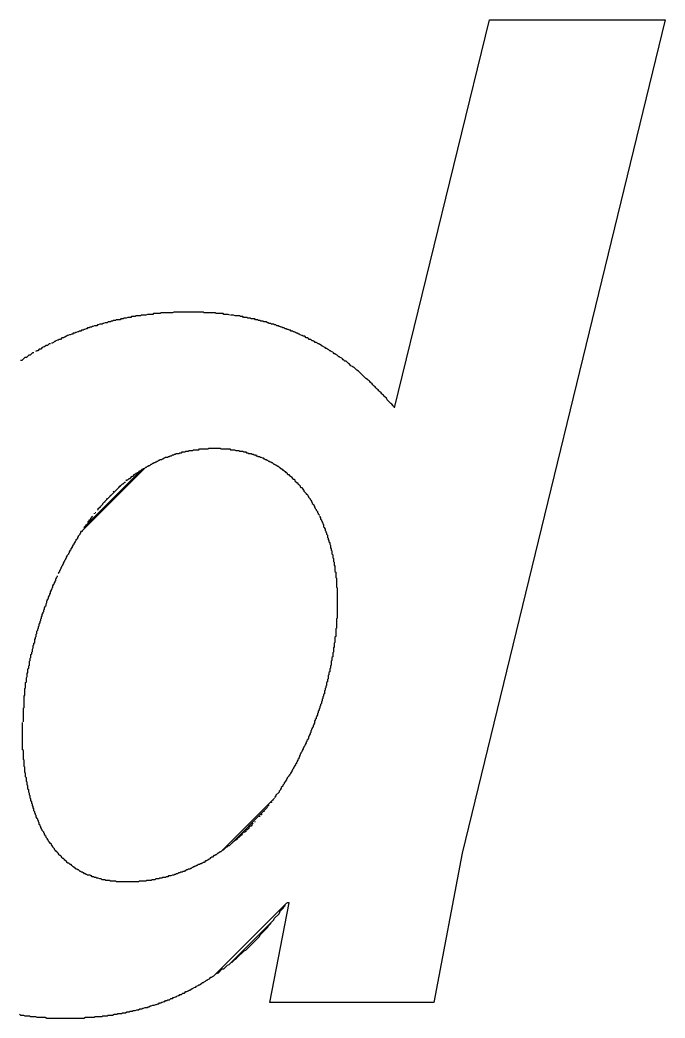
# Model space of a CAD drawing. Extents: x 168 to 388, y 259 to 356.
# Drawn here: x 219.464 to 220.317, y 307.756 to 309.077 of the extents above; entities that cross this region are included whole.
import ezdxf

# ---------------------------------------------------------------- set-up
doc = ezdxf.new("R2010")
doc.units = 0
doc.header["$MEASUREMENT"] = 0
doc.layers.get('0').update_dxf_attribs({"linetype": 'CONTINUOUS'})

msp = doc.modelspace()

# ---------------------------------------------------------------- linework, layer by layer
at = {"color": 7, "linetype": 'Continuous'}
for p, q in [((219.9599, 308.5635), (220.0853, 309.0766)), ((220.3174, 309.0766), (220.0491, 307.9741)), ((220.0853, 309.0766), (220.3174, 309.0766)), ((219.607, 308.683), (219.605, 308.682)), ((219.611, 308.683), (219.607, 308.683)), ((219.612, 308.684), (219.611, 308.683)), ((219.617, 308.684), (219.612, 308.684)), ((219.618, 308.685), (219.617, 308.684)), ((219.624, 308.685), (219.618, 308.685)), ((219.625, 308.686), (219.624, 308.685)), ((219.631, 308.686), (219.625, 308.686)), ((219.633, 308.687), (219.631, 308.686)), ((219.64, 308.687), (219.633, 308.687)), ((219.641, 308.688), (219.64, 308.687)), ((219.65, 308.688), (219.641, 308.688)), ((219.651, 308.689), (219.65, 308.688)), ((219.666, 308.689), (219.651, 308.689)), ((219.668, 308.69), (219.666, 308.689)), ((219.707, 308.69), (219.668, 308.69)), ((219.708, 308.689), (219.707, 308.69)), ((219.723, 308.689), (219.708, 308.689)), ((219.724, 308.688), (219.723, 308.689)), ((219.733, 308.688), (219.724, 308.688)), ((219.734, 308.687), (219.733, 308.688)), ((219.74, 308.687), (219.734, 308.687)), ((219.742, 308.686), (219.74, 308.687)), ((219.747, 308.686), (219.743, 308.686)), ((219.749, 308.685), (219.747, 308.686)), ((219.755, 308.685), (219.749, 308.685)), ((219.756, 308.684), (219.755, 308.685)), ((219.759, 308.684), (219.756, 308.684)), ((219.76, 308.683), (219.759, 308.684)), ((219.765, 308.683), (219.76, 308.683)), ((219.766, 308.682), (219.765, 308.683)), ((219.554, 308.669), (219.553, 308.668)), ((219.556, 308.669), (219.554, 308.669)), ((219.557, 308.67), (219.556, 308.669)), ((219.559, 308.67), (219.557, 308.67)), ((219.56, 308.671), (219.559, 308.67)), ((219.561, 308.671), (219.56, 308.671)), ((219.563, 308.672), (219.561, 308.671)), ((219.566, 308.672), (219.563, 308.672)), ((219.567, 308.673), (219.566, 308.672)), ((219.568, 308.673), (219.567, 308.673)), ((219.57, 308.674), (219.568, 308.673)), ((219.573, 308.674), (219.57, 308.674)), ((219.574, 308.675), (219.573, 308.674)), ((219.575, 308.675), (219.574, 308.675)), ((219.577, 308.676), (219.575, 308.675)), ((219.58, 308.676), (219.577, 308.676)), ((219.581, 308.677), (219.58, 308.676)), ((219.584, 308.677), (219.581, 308.677)), ((219.585, 308.678), (219.584, 308.677)), ((219.587, 308.678), (219.585, 308.678)), ((219.588, 308.679), (219.587, 308.678)), ((219.591, 308.679), (219.588, 308.679)), ((219.592, 308.68), (219.591, 308.679)), ((219.597, 308.68), (219.592, 308.68)), ((219.598, 308.681), (219.597, 308.68)), ((219.601, 308.681), (219.598, 308.681)), ((219.602, 308.682), (219.601, 308.681)), ((219.605, 308.682), (219.602, 308.682)), ((219.769, 308.682), (219.766, 308.682)), ((219.77, 308.681), (219.769, 308.682)), ((219.775, 308.681), (219.77, 308.681)), ((219.776, 308.68), (219.775, 308.681)), ((219.779, 308.68), (219.776, 308.68)), ((219.78, 308.679), (219.779, 308.68)), ((219.782, 308.679), (219.78, 308.679)), ((219.783, 308.678), (219.782, 308.679)), ((219.786, 308.678), (219.783, 308.678)), ((219.787, 308.677), (219.786, 308.678)), ((219.79, 308.677), (219.787, 308.677)), ((219.792, 308.676), (219.79, 308.677)), ((219.793, 308.676), (219.792, 308.676)), ((219.794, 308.675), (219.793, 308.676)), ((219.796, 308.675), (219.794, 308.675)), ((219.797, 308.674), (219.796, 308.675)), ((219.8, 308.674), (219.797, 308.674)), ((219.801, 308.673), (219.8, 308.674)), ((219.803, 308.673), (219.801, 308.673)), ((219.804, 308.672), (219.803, 308.673)), ((219.806, 308.672), (219.804, 308.672)), ((219.807, 308.671), (219.806, 308.672)), ((219.808, 308.671), (219.807, 308.671)), ((219.81, 308.67), (219.808, 308.671)), ((219.811, 308.67), (219.81, 308.67)), ((219.812, 308.669), (219.811, 308.67)), ((219.814, 308.669), (219.812, 308.669)), ((219.815, 308.668), (219.814, 308.669)), ((219.52, 308.656), (219.518, 308.654)), ((219.522, 308.656), (219.52, 308.656)), ((219.523, 308.657), (219.522, 308.656)), ((219.524, 308.657), (219.523, 308.657)), ((219.526, 308.658), (219.524, 308.657)), ((219.527, 308.659), (219.526, 308.658)), ((219.528, 308.659), (219.527, 308.659)), ((219.53, 308.66), (219.528, 308.659)), ((219.531, 308.66), (219.53, 308.66)), ((219.533, 308.661), (219.531, 308.66)), ((219.534, 308.661), (219.533, 308.661)), ((219.535, 308.662), (219.534, 308.661)), ((219.537, 308.662), (219.535, 308.662)), ((219.538, 308.663), (219.537, 308.662)), ((219.539, 308.663), (219.538, 308.663)), ((219.541, 308.664), (219.539, 308.663)), ((219.542, 308.664), (219.541, 308.664)), ((219.543, 308.665), (219.542, 308.664)), ((219.545, 308.665), (219.543, 308.665)), ((219.546, 308.666), (219.545, 308.665)), ((219.548, 308.666), (219.546, 308.666)), ((219.549, 308.667), (219.548, 308.666)), ((219.55, 308.667), (219.549, 308.667)), ((219.552, 308.668), (219.55, 308.667)), ((219.553, 308.668), (219.552, 308.668)), ((219.817, 308.668), (219.815, 308.668)), ((219.818, 308.667), (219.817, 308.668)), ((219.819, 308.667), (219.818, 308.667)), ((219.821, 308.666), (219.819, 308.667)), ((219.822, 308.666), (219.821, 308.666)), ((219.823, 308.665), (219.822, 308.666)), ((219.825, 308.665), (219.823, 308.665)), ((219.826, 308.664), (219.825, 308.665)), ((219.827, 308.664), (219.826, 308.664)), ((219.829, 308.663), (219.827, 308.664)), ((219.83, 308.662), (219.829, 308.663)), ((219.831, 308.662), (219.83, 308.662)), ((219.833, 308.661), (219.831, 308.662)), ((219.834, 308.661), (219.833, 308.661)), ((219.835, 308.66), (219.834, 308.661)), ((219.837, 308.659), (219.835, 308.66)), ((219.838, 308.659), (219.837, 308.659)), ((219.839, 308.658), (219.838, 308.659)), ((219.841, 308.658), (219.839, 308.658)), ((219.843, 308.656), (219.841, 308.658)), ((219.845, 308.656), (219.843, 308.656)), ((219.846, 308.655), (219.845, 308.656)), ((219.494, 308.643), (219.492, 308.641)), ((219.496, 308.644), (219.494, 308.643)), ((219.497, 308.644), (219.496, 308.644)), ((219.499, 308.646), (219.497, 308.644)), ((219.501, 308.646), (219.499, 308.646)), ((219.503, 308.648), (219.501, 308.646)), ((219.505, 308.648), (219.503, 308.648)), ((219.507, 308.649), (219.506, 308.649)), ((219.509, 308.65), (219.507, 308.649)), ((219.51, 308.651), (219.509, 308.65)), ((219.511, 308.651), (219.51, 308.651)), ((219.512, 308.652), (219.511, 308.651)), ((219.514, 308.653), (219.512, 308.652)), ((219.515, 308.653), (219.514, 308.653)), ((219.516, 308.654), (219.515, 308.653)), ((219.518, 308.654), (219.516, 308.654)), ((219.847, 308.654), (219.846, 308.655)), ((219.849, 308.654), (219.847, 308.654)), ((219.85, 308.653), (219.849, 308.654)), ((219.851, 308.652), (219.85, 308.653)), ((219.852, 308.652), (219.851, 308.652)), ((219.854, 308.651), (219.852, 308.652)), ((219.855, 308.65), (219.854, 308.651)), ((219.856, 308.65), (219.855, 308.65)), ((219.858, 308.649), (219.856, 308.65)), ((219.859, 308.648), (219.858, 308.649)), ((219.86, 308.648), (219.859, 308.648)), ((219.861, 308.647), (219.86, 308.648)), ((219.863, 308.646), (219.861, 308.647)), ((219.864, 308.645), (219.863, 308.646)), ((219.865, 308.645), (219.864, 308.645)), ((219.866, 308.644), (219.865, 308.645)), ((219.868, 308.643), (219.866, 308.644)), ((219.869, 308.642), (219.868, 308.643)), ((219.471, 308.63), (219.467, 308.626)), ((219.473, 308.63), (219.471, 308.63)), ((219.476, 308.633), (219.473, 308.63)), ((219.478, 308.633), (219.476, 308.633)), ((219.481, 308.636), (219.478, 308.633)), ((219.483, 308.636), (219.481, 308.636)), ((219.487, 308.639), (219.485, 308.638)), ((219.488, 308.639), (219.487, 308.639)), ((219.49, 308.641), (219.488, 308.639)), ((219.492, 308.641), (219.49, 308.641)), ((219.87, 308.642), (219.869, 308.642)), ((219.871, 308.641), (219.87, 308.642)), ((219.873, 308.64), (219.871, 308.641)), ((219.874, 308.639), (219.873, 308.64)), ((219.875, 308.639), (219.874, 308.639)), ((219.876, 308.638), (219.875, 308.639)), ((219.878, 308.637), (219.876, 308.638)), ((219.879, 308.636), (219.878, 308.637)), ((219.88, 308.635), (219.879, 308.636)), ((219.881, 308.635), (219.88, 308.635)), ((219.882, 308.634), (219.881, 308.635)), ((219.884, 308.633), (219.882, 308.634)), ((219.885, 308.632), (219.884, 308.633)), ((219.886, 308.631), (219.885, 308.632)), ((219.887, 308.631), (219.886, 308.631)), ((219.888, 308.63), (219.887, 308.631)), ((219.89, 308.629), (219.888, 308.63)), ((219.467, 308.626), (219.465, 308.626)), ((219.891, 308.628), (219.89, 308.629)), ((219.892, 308.627), (219.891, 308.628)), ((219.893, 308.626), (219.892, 308.627)), ((219.894, 308.625), (219.893, 308.626)), ((219.896, 308.625), (219.894, 308.625)), ((219.897, 308.624), (219.896, 308.625)), ((219.898, 308.623), (219.897, 308.624)), ((219.899, 308.622), (219.898, 308.623)), ((219.9, 308.621), (219.899, 308.622)), ((219.902, 308.619), (219.9, 308.621)), ((219.904, 308.618), (219.902, 308.619)), ((219.905, 308.617), (219.904, 308.618)), ((219.906, 308.617), (219.905, 308.617)), ((219.908, 308.615), (219.906, 308.617)), ((219.909, 308.614), (219.908, 308.615)), ((219.91, 308.613), (219.909, 308.614)), ((219.912, 308.612), (219.91, 308.613)), ((219.914, 308.61), (219.912, 308.612)), ((219.915, 308.609), (219.914, 308.61)), ((219.917, 308.607), (219.915, 308.609)), ((219.918, 308.606), (219.917, 308.607)), ((219.919, 308.605), (219.918, 308.606)), ((219.92, 308.604), (219.919, 308.605)), ((219.921, 308.603), (219.92, 308.604)), ((219.922, 308.602), (219.921, 308.603)), ((219.924, 308.601), (219.922, 308.602)), ((219.925, 308.6), (219.924, 308.601)), ((219.926, 308.599), (219.925, 308.6)), ((219.927, 308.598), (219.926, 308.599)), ((219.928, 308.597), (219.927, 308.598)), ((219.93, 308.595), (219.928, 308.597)), ((219.931, 308.594), (219.93, 308.595)), ((219.932, 308.593), (219.931, 308.594)), ((219.933, 308.592), (219.932, 308.593)), ((219.934, 308.591), (219.933, 308.592)), ((219.935, 308.59), (219.934, 308.591)), ((219.937, 308.588), (219.935, 308.59)), ((219.938, 308.587), (219.937, 308.588)), ((219.939, 308.586), (219.938, 308.587)), ((219.94, 308.585), (219.939, 308.586)), ((219.942, 308.583), (219.94, 308.585)), ((219.943, 308.582), (219.942, 308.583)), ((219.944, 308.581), (219.943, 308.582)), ((219.945, 308.58), (219.944, 308.581)), ((219.946, 308.579), (219.945, 308.58)), ((219.947, 308.578), (219.946, 308.579)), ((219.949, 308.576), (219.947, 308.578)), ((219.95, 308.574), (219.949, 308.576)), ((219.951, 308.573), (219.95, 308.574)), ((219.953, 308.571), (219.951, 308.573)), ((219.954, 308.57), (219.953, 308.571)), ((219.955, 308.569), (219.954, 308.57)), ((219.956, 308.568), (219.955, 308.569)), ((219.958, 308.566), (219.956, 308.568)), ((219.96, 308.564), (219.958, 308.566)), ((219.656, 308.497), (219.657, 308.498)), ((219.657, 308.498), (219.66, 308.498)), ((219.66, 308.498), (219.661, 308.499)), ((219.661, 308.499), (219.662, 308.499)), ((219.662, 308.499), (219.663, 308.5)), ((219.663, 308.5), (219.665, 308.5)), ((219.665, 308.5), (219.666, 308.501)), ((219.666, 308.501), (219.668, 308.501)), ((219.668, 308.501), (219.669, 308.502)), ((219.669, 308.502), (219.67, 308.502)), ((219.67, 308.502), (219.671, 308.503)), ((219.671, 308.503), (219.675, 308.503)), ((219.675, 308.503), (219.676, 308.504)), ((219.676, 308.504), (219.678, 308.504)), ((219.678, 308.504), (219.679, 308.505)), ((219.679, 308.505), (219.683, 308.505)), ((219.683, 308.505), (219.684, 308.506)), ((219.684, 308.506), (219.687, 308.506)), ((219.687, 308.506), (219.688, 308.507)), ((219.688, 308.507), (219.693, 308.507)), ((219.693, 308.507), (219.694, 308.508)), ((219.694, 308.508), (219.701, 308.508)), ((219.701, 308.508), (219.702, 308.509)), ((219.702, 308.509), (219.713, 308.509)), ((219.713, 308.509), (219.714, 308.51)), ((219.714, 308.51), (219.729, 308.51)), ((219.729, 308.51), (219.73, 308.509)), ((219.73, 308.509), (219.742, 308.509)), ((219.742, 308.509), (219.743, 308.508)), ((219.743, 308.508), (219.748, 308.508)), ((219.748, 308.508), (219.75, 308.507)), ((219.75, 308.507), (219.754, 308.507)), ((219.754, 308.507), (219.755, 308.506)), ((219.755, 308.506), (219.759, 308.506)), ((219.759, 308.506), (219.76, 308.505)), ((219.76, 308.505), (219.763, 308.505)), ((219.763, 308.505), (219.764, 308.504)), ((219.764, 308.504), (219.766, 308.504)), ((219.766, 308.504), (219.767, 308.503)), ((219.767, 308.503), (219.77, 308.503)), ((219.77, 308.503), (219.771, 308.502)), ((219.771, 308.502), (219.773, 308.502)), ((219.773, 308.502), (219.774, 308.501)), ((219.774, 308.501), (219.776, 308.501)), ((219.776, 308.501), (219.777, 308.5)), ((219.777, 308.5), (219.778, 308.5)), ((219.778, 308.5), (219.779, 308.499)), ((219.779, 308.499), (219.781, 308.499)), ((219.781, 308.499), (219.782, 308.498)), ((219.782, 308.498), (219.783, 308.498)), ((219.783, 308.498), (219.785, 308.497)), ((219.547, 308.401), (219.631, 308.485)), ((219.631, 308.485), (219.632, 308.485)), ((219.632, 308.485), (219.633, 308.486)), ((219.633, 308.486), (219.634, 308.486)), ((219.634, 308.486), (219.635, 308.487)), ((219.635, 308.487), (219.636, 308.487)), ((219.636, 308.487), (219.638, 308.489)), ((219.638, 308.489), (219.639, 308.489)), ((219.639, 308.489), (219.64, 308.49)), ((219.64, 308.49), (219.641, 308.49)), ((219.641, 308.49), (219.642, 308.491)), ((219.642, 308.491), (219.643, 308.491)), ((219.643, 308.491), (219.644, 308.492)), ((219.644, 308.492), (219.645, 308.492)), ((219.645, 308.492), (219.646, 308.493)), ((219.646, 308.493), (219.647, 308.493)), ((219.647, 308.493), (219.648, 308.494)), ((219.648, 308.494), (219.649, 308.494)), ((219.649, 308.494), (219.65, 308.495)), ((219.65, 308.495), (219.652, 308.495)), ((219.652, 308.495), (219.653, 308.496)), ((219.653, 308.496), (219.654, 308.496)), ((219.654, 308.496), (219.655, 308.497)), ((219.655, 308.497), (219.656, 308.497)), ((219.785, 308.497), (219.786, 308.497)), ((219.786, 308.497), (219.787, 308.496)), ((219.787, 308.496), (219.788, 308.496)), ((219.788, 308.496), (219.789, 308.495)), ((219.789, 308.495), (219.79, 308.495)), ((219.79, 308.495), (219.791, 308.494)), ((219.791, 308.494), (219.792, 308.494)), ((219.792, 308.494), (219.793, 308.493)), ((219.793, 308.493), (219.794, 308.493)), ((219.794, 308.493), (219.795, 308.492)), ((219.795, 308.492), (219.796, 308.492)), ((219.796, 308.492), (219.797, 308.491)), ((219.797, 308.491), (219.798, 308.491)), ((219.798, 308.491), (219.8, 308.489)), ((219.8, 308.489), (219.801, 308.489)), ((219.801, 308.489), (219.802, 308.488)), ((219.802, 308.488), (219.803, 308.488)), ((219.803, 308.488), (219.804, 308.487)), ((219.804, 308.487), (219.805, 308.486)), ((219.805, 308.486), (219.806, 308.486)), ((219.806, 308.486), (219.807, 308.485)), ((219.807, 308.485), (219.808, 308.485)), ((219.808, 308.485), (219.808, 308.484)), ((219.808, 308.484), (219.809, 308.483)), ((219.55, 308.406), (219.626, 308.482)), ((219.61, 308.47), (219.613, 308.473)), ((219.613, 308.473), (219.614, 308.473)), ((219.614, 308.473), (219.615, 308.474)), ((219.615, 308.474), (219.615, 308.475)), ((219.615, 308.475), (219.616, 308.475)), ((219.616, 308.475), (219.618, 308.477)), ((219.618, 308.477), (219.619, 308.477)), ((219.619, 308.477), (219.62, 308.478)), ((219.62, 308.478), (219.621, 308.478)), ((219.621, 308.478), (219.623, 308.48)), ((219.623, 308.48), (219.624, 308.48)), ((219.626, 308.482), (219.627, 308.482)), ((219.627, 308.482), (219.628, 308.483)), ((219.628, 308.483), (219.629, 308.483)), ((219.809, 308.483), (219.81, 308.483)), ((219.81, 308.483), (219.811, 308.482)), ((219.811, 308.482), (219.812, 308.481)), ((219.812, 308.481), (219.813, 308.481)), ((219.813, 308.481), (219.814, 308.48)), ((219.814, 308.48), (219.815, 308.479)), ((219.815, 308.479), (219.816, 308.478)), ((219.816, 308.478), (219.817, 308.478)), ((219.817, 308.478), (219.818, 308.477)), ((219.818, 308.477), (219.818, 308.476)), ((219.818, 308.476), (219.819, 308.475)), ((219.819, 308.475), (219.82, 308.475)), ((219.82, 308.475), (219.821, 308.474)), ((219.821, 308.474), (219.822, 308.473)), ((219.822, 308.473), (219.823, 308.472)), ((219.823, 308.472), (219.824, 308.472)), ((219.824, 308.472), (219.824, 308.471)), ((219.824, 308.471), (219.825, 308.47)), ((219.574, 308.437), (219.6, 308.463)), ((219.595, 308.458), (219.597, 308.46)), ((219.597, 308.46), (219.598, 308.46)), ((219.598, 308.46), (219.598, 308.461)), ((219.6, 308.463), (219.601, 308.463)), ((219.601, 308.463), (219.603, 308.465)), ((219.603, 308.465), (219.604, 308.465)), ((219.605, 308.467), (219.606, 308.468)), ((219.606, 308.468), (219.607, 308.468)), ((219.607, 308.468), (219.609, 308.47)), ((219.609, 308.47), (219.61, 308.47)), ((219.825, 308.47), (219.826, 308.469)), ((219.826, 308.469), (219.827, 308.469)), ((219.827, 308.469), (219.828, 308.468)), ((219.828, 308.468), (219.828, 308.467)), ((219.828, 308.467), (219.831, 308.464)), ((219.831, 308.464), (219.832, 308.464)), ((219.832, 308.464), (219.832, 308.463)), ((219.832, 308.463), (219.833, 308.462)), ((219.833, 308.462), (219.834, 308.461)), ((219.834, 308.461), (219.835, 308.46)), ((219.835, 308.46), (219.835, 308.459)), ((219.835, 308.459), (219.836, 308.458)), ((219.836, 308.458), (219.837, 308.458)), ((219.837, 308.458), (219.838, 308.457)), ((219.584, 308.447), (219.584, 308.448)), ((219.584, 308.448), (219.585, 308.448)), ((219.588, 308.452), (219.589, 308.453)), ((219.838, 308.457), (219.838, 308.456)), ((219.838, 308.456), (219.84, 308.454)), ((219.84, 308.454), (219.84, 308.453)), ((219.84, 308.453), (219.842, 308.451)), ((219.842, 308.451), (219.843, 308.45)), ((219.843, 308.45), (219.843, 308.449)), ((219.843, 308.449), (219.844, 308.449)), ((219.844, 308.449), (219.845, 308.448)), ((219.845, 308.448), (219.845, 308.447)), ((219.845, 308.447), (219.846, 308.446)), ((219.846, 308.446), (219.846, 308.445)), ((219.846, 308.445), (219.848, 308.443)), ((219.568, 308.43), (219.57, 308.432)), ((219.57, 308.432), (219.571, 308.432)), ((219.571, 308.433), (219.574, 308.436)), ((219.571, 308.432), (219.571, 308.433)), ((219.574, 308.436), (219.574, 308.437)), ((219.576, 308.439), (219.577, 308.439)), ((219.579, 308.442), (219.58, 308.443)), ((219.58, 308.443), (219.58, 308.444)), ((219.848, 308.443), (219.848, 308.442)), ((219.848, 308.442), (219.849, 308.441)), ((219.849, 308.441), (219.85, 308.44)), ((219.85, 308.44), (219.85, 308.439)), ((219.85, 308.439), (219.851, 308.438)), ((219.851, 308.438), (219.851, 308.437)), ((219.851, 308.437), (219.852, 308.436)), ((219.852, 308.436), (219.853, 308.435)), ((219.853, 308.435), (219.853, 308.434)), ((219.853, 308.434), (219.854, 308.433)), ((219.854, 308.433), (219.854, 308.432)), ((219.854, 308.432), (219.855, 308.431)), ((219.558, 308.417), (219.561, 308.42)), ((219.563, 308.423), (219.563, 308.424)), ((219.564, 308.425), (219.565, 308.425)), ((219.567, 308.428), (219.568, 308.429)), ((219.568, 308.429), (219.568, 308.43)), ((219.855, 308.431), (219.855, 308.43)), ((219.855, 308.43), (219.856, 308.429)), ((219.856, 308.429), (219.856, 308.428)), ((219.856, 308.428), (219.857, 308.427)), ((219.857, 308.427), (219.858, 308.426)), ((219.858, 308.426), (219.858, 308.425)), ((219.858, 308.425), (219.859, 308.424)), ((219.859, 308.424), (219.859, 308.423)), ((219.859, 308.423), (219.86, 308.422)), ((219.86, 308.422), (219.86, 308.421)), ((219.861, 308.42), (219.861, 308.419)), ((219.861, 308.419), (219.862, 308.418)), ((219.862, 308.418), (219.862, 308.416)), ((219.549, 308.404), (219.55, 308.405)), ((219.55, 308.405), (219.55, 308.406)), ((219.552, 308.408), (219.552, 308.409)), ((219.554, 308.412), (219.556, 308.414)), ((219.556, 308.414), (219.556, 308.415)), ((219.556, 308.415), (219.557, 308.415)), ((219.557, 308.415), (219.558, 308.416)), ((219.558, 308.416), (219.558, 308.417)), ((219.862, 308.416), (219.863, 308.415)), ((219.863, 308.415), (219.863, 308.414)), ((219.863, 308.414), (219.864, 308.413)), ((219.864, 308.413), (219.864, 308.412)), ((219.864, 308.412), (219.865, 308.411)), ((219.865, 308.411), (219.865, 308.41)), ((219.865, 308.41), (219.866, 308.409)), ((219.866, 308.409), (219.866, 308.406)), ((219.866, 308.406), (219.867, 308.405)), ((219.867, 308.405), (219.867, 308.404)), ((219.541, 308.392), (219.542, 308.393)), ((219.541, 308.391), (219.541, 308.392)), ((219.542, 308.394), (219.544, 308.396)), ((219.542, 308.393), (219.542, 308.394)), ((219.544, 308.397), (219.545, 308.398)), ((219.544, 308.396), (219.544, 308.397)), ((219.545, 308.399), (219.546, 308.4)), ((219.545, 308.398), (219.545, 308.399)), ((219.546, 308.4), (219.547, 308.4)), ((219.547, 308.4), (219.547, 308.401)), ((219.867, 308.404), (219.868, 308.403)), ((219.868, 308.403), (219.868, 308.401)), ((219.868, 308.401), (219.869, 308.4)), ((219.869, 308.4), (219.869, 308.399)), ((219.869, 308.399), (219.87, 308.398)), ((219.87, 308.398), (219.87, 308.396)), ((219.87, 308.396), (219.871, 308.395)), ((219.871, 308.395), (219.871, 308.392)), ((219.871, 308.392), (219.872, 308.391)), ((219.532, 308.377), (219.534, 308.379)), ((219.534, 308.38), (219.535, 308.381)), ((219.534, 308.379), (219.534, 308.38)), ((219.535, 308.382), (219.536, 308.383)), ((219.535, 308.381), (219.535, 308.382)), ((219.536, 308.384), (219.538, 308.386)), ((219.536, 308.383), (219.536, 308.384)), ((219.538, 308.387), (219.539, 308.388)), ((219.538, 308.386), (219.538, 308.387)), ((219.539, 308.389), (219.541, 308.391)), ((219.539, 308.388), (219.539, 308.389)), ((219.872, 308.391), (219.872, 308.389)), ((219.872, 308.389), (219.873, 308.388)), ((219.873, 308.388), (219.873, 308.386)), ((219.873, 308.386), (219.874, 308.385)), ((219.874, 308.385), (219.874, 308.383)), ((219.874, 308.383), (219.875, 308.381)), ((219.875, 308.381), (219.875, 308.378)), ((219.526, 308.366), (219.527, 308.367)), ((219.526, 308.365), (219.526, 308.366)), ((219.527, 308.368), (219.529, 308.37)), ((219.527, 308.367), (219.527, 308.368)), ((219.529, 308.371), (219.53, 308.372)), ((219.529, 308.37), (219.529, 308.371)), ((219.53, 308.373), (219.531, 308.374)), ((219.53, 308.372), (219.53, 308.373)), ((219.531, 308.375), (219.532, 308.376)), ((219.531, 308.374), (219.531, 308.375)), ((219.532, 308.376), (219.532, 308.377)), ((219.875, 308.378), (219.876, 308.377)), ((219.876, 308.377), (219.876, 308.375)), ((219.876, 308.375), (219.877, 308.374)), ((219.877, 308.374), (219.877, 308.37)), ((219.877, 308.37), (219.878, 308.369)), ((219.878, 308.369), (219.878, 308.365)), ((219.519, 308.352), (219.52, 308.353)), ((219.519, 308.351), (219.519, 308.352)), ((219.52, 308.354), (219.521, 308.355)), ((219.52, 308.353), (219.52, 308.354)), ((219.521, 308.356), (219.522, 308.357)), ((219.521, 308.355), (219.521, 308.356)), ((219.522, 308.358), (219.523, 308.359)), ((219.522, 308.357), (219.522, 308.358)), ((219.523, 308.36), (219.524, 308.361)), ((219.523, 308.359), (219.523, 308.36)), ((219.524, 308.362), (219.525, 308.363)), ((219.524, 308.361), (219.524, 308.362)), ((219.525, 308.364), (219.526, 308.365)), ((219.525, 308.363), (219.525, 308.364)), ((219.878, 308.365), (219.879, 308.364)), ((219.879, 308.364), (219.879, 308.36)), ((219.879, 308.36), (219.88, 308.359)), ((219.88, 308.359), (219.88, 308.355)), ((219.88, 308.355), (219.881, 308.354)), ((219.881, 308.354), (219.881, 308.347)), ((219.513, 308.339), (219.514, 308.34)), ((219.513, 308.338), (219.513, 308.339)), ((219.514, 308.34), (219.514, 308.341)), ((219.515, 308.344), (219.516, 308.345)), ((219.516, 308.346), (219.517, 308.347)), ((219.516, 308.345), (219.516, 308.346)), ((219.517, 308.348), (219.518, 308.349)), ((219.517, 308.347), (219.517, 308.348)), ((219.518, 308.35), (219.519, 308.351)), ((219.518, 308.349), (219.518, 308.35)), ((219.881, 308.347), (219.882, 308.346)), ((219.882, 308.346), (219.882, 308.339)), ((219.882, 308.339), (219.883, 308.338)), ((219.507, 308.325), (219.508, 308.326)), ((219.508, 308.328), (219.509, 308.329)), ((219.508, 308.326), (219.508, 308.328)), ((219.509, 308.33), (219.51, 308.331)), ((219.509, 308.329), (219.509, 308.33)), ((219.51, 308.332), (219.511, 308.333)), ((219.51, 308.331), (219.51, 308.332)), ((219.511, 308.334), (219.512, 308.335)), ((219.511, 308.333), (219.511, 308.334)), ((219.512, 308.337), (219.513, 308.338)), ((219.512, 308.335), (219.512, 308.337)), ((219.883, 308.338), (219.883, 308.326)), ((219.883, 308.326), (219.884, 308.325)), ((219.502, 308.313), (219.503, 308.314)), ((219.502, 308.311), (219.502, 308.313)), ((219.503, 308.315), (219.504, 308.316)), ((219.503, 308.314), (219.503, 308.315)), ((219.504, 308.317), (219.505, 308.318)), ((219.504, 308.316), (219.504, 308.317)), ((219.505, 308.32), (219.506, 308.322)), ((219.505, 308.318), (219.505, 308.32)), ((219.506, 308.323), (219.507, 308.324)), ((219.506, 308.322), (219.506, 308.323)), ((219.507, 308.324), (219.507, 308.325)), ((219.884, 308.325), (219.884, 308.285)), ((219.497, 308.299), (219.498, 308.3)), ((219.498, 308.301), (219.499, 308.302)), ((219.498, 308.3), (219.498, 308.301)), ((219.499, 308.304), (219.5, 308.306)), ((219.499, 308.302), (219.499, 308.304)), ((219.5, 308.308), (219.501, 308.309)), ((219.5, 308.306), (219.5, 308.308)), ((219.501, 308.31), (219.502, 308.311)), ((219.501, 308.309), (219.501, 308.31)), ((219.493, 308.287), (219.494, 308.288)), ((219.493, 308.285), (219.493, 308.287)), ((219.494, 308.29), (219.495, 308.292)), ((219.494, 308.288), (219.494, 308.29)), ((219.495, 308.293), (219.496, 308.294)), ((219.495, 308.292), (219.495, 308.293)), ((219.496, 308.296), (219.497, 308.297)), ((219.496, 308.294), (219.496, 308.296)), ((219.497, 308.297), (219.497, 308.299)), ((219.489, 308.274), (219.49, 308.275)), ((219.489, 308.272), (219.489, 308.274)), ((219.49, 308.277), (219.491, 308.279)), ((219.49, 308.275), (219.49, 308.277)), ((219.491, 308.281), (219.492, 308.282)), ((219.491, 308.279), (219.491, 308.281)), ((219.492, 308.284), (219.493, 308.285)), ((219.492, 308.282), (219.492, 308.284)), ((219.884, 308.285), (219.883, 308.284)), ((219.883, 308.284), (219.883, 308.272)), ((219.485, 308.26), (219.486, 308.261)), ((219.485, 308.258), (219.485, 308.26)), ((219.486, 308.264), (219.487, 308.265)), ((219.486, 308.261), (219.486, 308.264)), ((219.487, 308.268), (219.488, 308.269)), ((219.487, 308.265), (219.487, 308.268)), ((219.488, 308.271), (219.489, 308.272)), ((219.488, 308.269), (219.488, 308.271)), ((219.882, 308.261), (219.881, 308.26)), ((219.881, 308.26), (219.881, 308.253)), ((219.883, 308.272), (219.882, 308.271)), ((219.882, 308.271), (219.882, 308.261)), ((219.482, 308.249), (219.483, 308.25)), ((219.482, 308.246), (219.482, 308.249)), ((219.483, 308.252), (219.484, 308.253)), ((219.483, 308.25), (219.483, 308.252)), ((219.484, 308.257), (219.485, 308.258)), ((219.484, 308.253), (219.484, 308.257)), ((219.88, 308.247), (219.879, 308.246)), ((219.881, 308.253), (219.88, 308.252)), ((219.88, 308.252), (219.88, 308.247)), ((219.479, 308.237), (219.48, 308.238)), ((219.479, 308.233), (219.479, 308.237)), ((219.48, 308.24), (219.481, 308.241)), ((219.48, 308.238), (219.48, 308.24)), ((219.481, 308.244), (219.482, 308.246)), ((219.481, 308.241), (219.481, 308.244)), ((219.878, 308.234), (219.877, 308.233)), ((219.879, 308.24), (219.878, 308.239)), ((219.878, 308.239), (219.878, 308.234)), ((219.879, 308.246), (219.879, 308.24)), ((219.476, 308.222), (219.477, 308.223)), ((219.476, 308.219), (219.476, 308.222)), ((219.477, 308.228), (219.478, 308.229)), ((219.477, 308.223), (219.477, 308.228)), ((219.478, 308.232), (219.479, 308.233)), ((219.478, 308.229), (219.478, 308.232)), ((219.876, 308.223), (219.875, 308.222)), ((219.875, 308.222), (219.875, 308.219)), ((219.877, 308.229), (219.876, 308.228)), ((219.876, 308.228), (219.876, 308.223)), ((219.877, 308.233), (219.877, 308.229)), ((219.473, 308.206), (219.474, 308.208)), ((219.474, 308.212), (219.475, 308.213)), ((219.474, 308.208), (219.474, 308.212)), ((219.475, 308.218), (219.476, 308.219)), ((219.475, 308.213), (219.475, 308.218)), ((219.873, 308.21), (219.872, 308.209)), ((219.872, 308.209), (219.872, 308.205)), ((219.874, 308.214), (219.873, 308.213)), ((219.873, 308.213), (219.873, 308.21)), ((219.875, 308.219), (219.874, 308.218)), ((219.874, 308.218), (219.874, 308.214)), ((219.472, 308.2), (219.473, 308.201)), ((219.472, 308.193), (219.472, 308.2)), ((219.473, 308.201), (219.473, 308.206)), ((219.87, 308.196), (219.869, 308.195)), ((219.869, 308.195), (219.869, 308.193)), ((219.871, 308.201), (219.87, 308.2)), ((219.87, 308.2), (219.87, 308.196)), ((219.872, 308.205), (219.871, 308.204)), ((219.871, 308.204), (219.871, 308.201)), ((219.47, 308.182), (219.471, 308.183)), ((219.47, 308.167), (219.47, 308.182)), ((219.471, 308.192), (219.472, 308.193)), ((219.471, 308.183), (219.471, 308.192)), ((219.866, 308.182), (219.865, 308.181)), ((219.865, 308.181), (219.865, 308.179)), ((219.867, 308.185), (219.866, 308.184)), ((219.866, 308.184), (219.866, 308.182)), ((219.868, 308.19), (219.867, 308.189)), ((219.867, 308.189), (219.867, 308.185)), ((219.869, 308.193), (219.868, 308.192)), ((219.868, 308.192), (219.868, 308.19)), ((219.862, 308.169), (219.861, 308.168)), ((219.861, 308.168), (219.861, 308.166)), ((219.863, 308.172), (219.862, 308.171)), ((219.862, 308.171), (219.862, 308.169)), ((219.864, 308.176), (219.863, 308.174)), ((219.863, 308.174), (219.863, 308.172)), ((219.865, 308.179), (219.864, 308.178)), ((219.864, 308.178), (219.864, 308.176)), ((219.469, 308.166), (219.47, 308.167)), ((219.469, 308.148), (219.469, 308.166)), ((219.857, 308.155), (219.856, 308.154)), ((219.856, 308.154), (219.856, 308.152)), ((219.858, 308.157), (219.857, 308.156)), ((219.857, 308.156), (219.857, 308.155)), ((219.859, 308.16), (219.858, 308.159)), ((219.858, 308.159), (219.858, 308.157)), ((219.86, 308.164), (219.859, 308.162)), ((219.859, 308.162), (219.859, 308.16)), ((219.861, 308.166), (219.86, 308.165)), ((219.86, 308.165), (219.86, 308.164)), ((219.468, 308.111), (219.468, 308.147)), ((219.852, 308.141), (219.851, 308.14)), ((219.853, 308.144), (219.852, 308.143)), ((219.852, 308.143), (219.852, 308.141)), ((219.854, 308.146), (219.853, 308.145)), ((219.853, 308.145), (219.853, 308.144)), ((219.855, 308.15), (219.854, 308.149)), ((219.854, 308.149), (219.854, 308.146)), ((219.856, 308.152), (219.855, 308.151)), ((219.855, 308.151), (219.855, 308.15)), ((219.847, 308.129), (219.846, 308.128)), ((219.846, 308.128), (219.846, 308.126)), ((219.848, 308.132), (219.847, 308.13)), ((219.847, 308.13), (219.847, 308.129)), ((219.849, 308.134), (219.848, 308.133)), ((219.848, 308.133), (219.848, 308.132)), ((219.85, 308.137), (219.849, 308.136)), ((219.849, 308.136), (219.849, 308.134)), ((219.851, 308.139), (219.85, 308.138)), ((219.85, 308.138), (219.85, 308.137)), ((219.851, 308.14), (219.851, 308.139)), ((219.841, 308.116), (219.84, 308.115)), ((219.84, 308.115), (219.84, 308.114)), ((219.842, 308.118), (219.841, 308.117)), ((219.841, 308.117), (219.841, 308.116)), ((219.843, 308.12), (219.842, 308.119)), ((219.842, 308.119), (219.842, 308.118)), ((219.844, 308.122), (219.843, 308.121)), ((219.843, 308.121), (219.843, 308.12)), ((219.845, 308.124), (219.844, 308.123)), ((219.844, 308.123), (219.844, 308.122)), ((219.846, 308.126), (219.845, 308.125)), ((219.845, 308.125), (219.845, 308.124)), ((219.469, 308.11), (219.468, 308.111)), ((219.469, 308.098), (219.469, 308.11)), ((219.834, 308.102), (219.833, 308.1)), ((219.835, 308.104), (219.834, 308.103)), ((219.834, 308.103), (219.834, 308.102)), ((219.836, 308.106), (219.835, 308.105)), ((219.835, 308.105), (219.835, 308.104)), ((219.837, 308.108), (219.836, 308.107)), ((219.836, 308.107), (219.836, 308.106)), ((219.838, 308.11), (219.837, 308.109)), ((219.837, 308.109), (219.837, 308.108)), ((219.839, 308.112), (219.838, 308.111)), ((219.838, 308.111), (219.838, 308.11)), ((219.84, 308.114), (219.839, 308.113)), ((219.839, 308.113), (219.839, 308.112)), ((219.47, 308.097), (219.469, 308.098)), ((219.47, 308.089), (219.47, 308.097)), ((219.471, 308.088), (219.47, 308.089)), ((219.471, 308.081), (219.471, 308.088)), ((219.827, 308.088), (219.826, 308.087)), ((219.829, 308.091), (219.827, 308.089)), ((219.827, 308.089), (219.827, 308.088)), ((219.83, 308.093), (219.829, 308.092)), ((219.829, 308.092), (219.829, 308.091)), ((219.831, 308.095), (219.83, 308.094)), ((219.83, 308.094), (219.83, 308.093)), ((219.832, 308.097), (219.831, 308.096)), ((219.831, 308.096), (219.831, 308.095)), ((219.833, 308.099), (219.832, 308.098)), ((219.832, 308.098), (219.832, 308.097)), ((219.833, 308.1), (219.833, 308.099)), ((219.472, 308.08), (219.471, 308.081)), ((219.472, 308.075), (219.472, 308.08)), ((219.473, 308.074), (219.472, 308.075)), ((219.82, 308.076), (219.818, 308.074)), ((219.821, 308.077), (219.82, 308.077)), ((219.82, 308.077), (219.82, 308.076)), ((219.822, 308.079), (219.821, 308.078)), ((219.821, 308.078), (219.821, 308.077)), ((219.824, 308.082), (219.822, 308.08)), ((219.822, 308.08), (219.822, 308.079)), ((219.825, 308.084), (219.824, 308.083)), ((219.824, 308.083), (219.824, 308.082)), ((219.826, 308.086), (219.825, 308.085)), ((219.825, 308.085), (219.825, 308.084)), ((219.826, 308.087), (219.826, 308.086)), ((219.473, 308.069), (219.473, 308.074)), ((219.474, 308.068), (219.473, 308.069)), ((219.474, 308.065), (219.474, 308.068)), ((219.475, 308.063), (219.474, 308.065)), ((219.475, 308.059), (219.475, 308.063)), ((219.812, 308.063), (219.81, 308.061)), ((219.814, 308.066), (219.812, 308.064)), ((219.812, 308.064), (219.812, 308.063)), ((219.815, 308.068), (219.814, 308.067)), ((219.814, 308.067), (219.814, 308.066)), ((219.817, 308.071), (219.815, 308.069)), ((219.815, 308.069), (219.815, 308.068)), ((219.818, 308.073), (219.817, 308.072)), ((219.817, 308.072), (219.817, 308.071)), ((219.818, 308.074), (219.818, 308.073)), ((219.476, 308.058), (219.475, 308.059)), ((219.476, 308.055), (219.476, 308.058)), ((219.477, 308.053), (219.476, 308.055)), ((219.477, 308.051), (219.477, 308.053)), ((219.478, 308.05), (219.477, 308.051)), ((219.478, 308.047), (219.478, 308.05)), ((219.803, 308.05), (219.801, 308.048)), ((219.807, 308.055), (219.803, 308.051)), ((219.803, 308.051), (219.803, 308.05)), ((219.809, 308.058), (219.807, 308.056)), ((219.807, 308.056), (219.807, 308.055)), ((219.81, 308.06), (219.809, 308.059)), ((219.809, 308.059), (219.809, 308.058)), ((219.81, 308.061), (219.81, 308.06)), ((219.479, 308.046), (219.478, 308.047)), ((219.479, 308.044), (219.479, 308.046)), ((219.48, 308.042), (219.479, 308.044)), ((219.48, 308.04), (219.48, 308.042)), ((219.481, 308.039), (219.48, 308.04)), ((219.481, 308.037), (219.481, 308.039)), ((219.482, 308.036), (219.481, 308.037)), ((219.482, 308.034), (219.482, 308.036)), ((219.801, 308.047), (219.73, 307.976)), ((219.792, 308.035), (219.741, 307.984)), ((219.794, 308.038), (219.792, 308.036)), ((219.797, 308.041), (219.796, 308.041)), ((219.797, 308.042), (219.797, 308.041)), ((219.799, 308.045), (219.799, 308.044)), ((219.483, 308.033), (219.482, 308.034)), ((219.483, 308.03), (219.483, 308.033)), ((219.484, 308.029), (219.483, 308.03)), ((219.484, 308.027), (219.484, 308.029)), ((219.485, 308.026), (219.484, 308.027)), ((219.485, 308.025), (219.485, 308.026)), ((219.486, 308.024), (219.485, 308.025)), ((219.486, 308.022), (219.486, 308.024)), ((219.487, 308.021), (219.486, 308.022)), ((219.781, 308.023), (219.781, 308.022)), ((219.784, 308.025), (219.783, 308.025)), ((219.784, 308.026), (219.784, 308.025)), ((219.787, 308.03), (219.787, 308.029)), ((219.487, 308.02), (219.487, 308.021)), ((219.488, 308.019), (219.487, 308.02)), ((219.488, 308.018), (219.488, 308.019)), ((219.489, 308.017), (219.488, 308.018)), ((219.489, 308.016), (219.489, 308.017)), ((219.49, 308.014), (219.489, 308.016)), ((219.49, 308.012), (219.49, 308.014)), ((219.491, 308.011), (219.49, 308.012)), ((219.491, 308.01), (219.491, 308.011)), ((219.492, 308.009), (219.491, 308.01)), ((219.492, 308.008), (219.492, 308.009)), ((219.769, 308.01), (219.767, 308.008)), ((219.77, 308.01), (219.769, 308.01)), ((219.771, 308.011), (219.77, 308.01)), ((219.773, 308.014), (219.771, 308.012)), ((219.771, 308.012), (219.771, 308.011)), ((219.775, 308.016), (219.775, 308.015)), ((219.493, 308.007), (219.492, 308.008)), ((219.493, 308.006), (219.493, 308.007)), ((219.494, 308.005), (219.493, 308.006)), ((219.494, 308.004), (219.494, 308.005)), ((219.495, 308.003), (219.494, 308.004)), ((219.496, 308.002), (219.495, 308.003)), ((219.496, 308.001), (219.496, 308.002)), ((219.497, 308), (219.496, 308.001)), ((219.497, 307.999), (219.497, 308)), ((219.498, 307.998), (219.497, 307.999)), ((219.498, 307.997), (219.498, 307.998)), ((219.499, 307.996), (219.498, 307.997)), ((219.499, 307.995), (219.499, 307.996)), ((219.757, 307.998), (219.754, 307.995)), ((219.758, 307.998), (219.757, 307.998)), ((219.759, 308), (219.758, 307.999)), ((219.758, 307.999), (219.758, 307.998)), ((219.761, 308.002), (219.76, 308.001)), ((219.762, 308.002), (219.761, 308.002)), ((219.763, 308.003), (219.762, 308.002)), ((219.764, 308.005), (219.763, 308.004)), ((219.763, 308.004), (219.763, 308.003)), ((219.765, 308.005), (219.764, 308.005)), ((219.767, 308.007), (219.765, 308.005)), ((219.767, 308.008), (219.767, 308.007)), ((219.5, 307.994), (219.499, 307.995)), ((219.501, 307.993), (219.5, 307.994)), ((219.501, 307.992), (219.501, 307.993)), ((219.502, 307.991), (219.501, 307.992)), ((219.502, 307.99), (219.502, 307.991)), ((219.503, 307.989), (219.502, 307.99)), ((219.505, 307.987), (219.503, 307.989)), ((219.506, 307.986), (219.505, 307.987)), ((219.506, 307.985), (219.506, 307.986)), ((219.508, 307.983), (219.506, 307.985)), ((219.508, 307.982), (219.508, 307.983)), ((219.74, 307.984), (219.738, 307.982)), ((219.741, 307.984), (219.74, 307.984)), ((219.745, 307.987), (219.744, 307.987)), ((219.747, 307.989), (219.746, 307.989)), ((219.75, 307.992), (219.747, 307.989)), ((219.751, 307.992), (219.75, 307.992)), ((219.752, 307.993), (219.751, 307.992)), ((219.752, 307.994), (219.752, 307.993)), ((219.754, 307.995), (219.753, 307.995)), ((219.509, 307.981), (219.508, 307.982)), ((219.51, 307.98), (219.509, 307.981)), ((219.51, 307.979), (219.51, 307.98)), ((219.511, 307.978), (219.51, 307.979)), ((219.512, 307.977), (219.511, 307.978)), ((219.513, 307.977), (219.512, 307.977)), ((219.513, 307.976), (219.513, 307.977)), ((219.514, 307.975), (219.513, 307.976)), ((219.515, 307.974), (219.514, 307.975)), ((219.516, 307.973), (219.515, 307.974)), ((219.516, 307.972), (219.516, 307.973)), ((219.517, 307.971), (219.516, 307.972)), ((219.518, 307.971), (219.517, 307.971)), ((219.519, 307.97), (219.518, 307.971)), ((219.52, 307.969), (219.519, 307.97)), ((219.52, 307.968), (219.52, 307.969)), ((219.718, 307.969), (219.717, 307.968)), ((219.719, 307.969), (219.718, 307.969)), ((219.721, 307.971), (219.719, 307.969)), ((219.722, 307.971), (219.721, 307.971)), ((219.723, 307.972), (219.722, 307.971)), ((219.724, 307.972), (219.723, 307.972)), ((219.726, 307.974), (219.724, 307.972)), ((219.727, 307.974), (219.726, 307.974)), ((219.729, 307.976), (219.727, 307.974)), ((219.73, 307.976), (219.729, 307.976)), ((219.733, 307.978), (219.732, 307.978)), ((219.737, 307.982), (219.733, 307.978)), ((219.738, 307.982), (219.737, 307.982)), ((220.0491, 307.9741), (220.0116, 307.7764)), ((219.521, 307.967), (219.52, 307.968)), ((219.522, 307.967), (219.521, 307.967)), ((219.523, 307.966), (219.522, 307.967)), ((219.524, 307.965), (219.523, 307.966)), ((219.526, 307.963), (219.524, 307.965)), ((219.527, 307.962), (219.526, 307.963)), ((219.528, 307.961), (219.527, 307.962)), ((219.529, 307.961), (219.528, 307.961)), ((219.53, 307.96), (219.529, 307.961)), ((219.531, 307.959), (219.53, 307.96)), ((219.532, 307.959), (219.531, 307.959)), ((219.533, 307.958), (219.532, 307.959)), ((219.534, 307.957), (219.533, 307.958)), ((219.535, 307.956), (219.534, 307.957)), ((219.536, 307.955), (219.535, 307.956)), ((219.694, 307.956), (219.693, 307.955)), ((219.695, 307.956), (219.694, 307.956)), ((219.696, 307.957), (219.695, 307.956)), ((219.697, 307.957), (219.696, 307.957)), ((219.698, 307.958), (219.697, 307.957)), ((219.699, 307.958), (219.698, 307.958)), ((219.7, 307.959), (219.699, 307.958)), ((219.702, 307.959), (219.7, 307.959)), ((219.703, 307.96), (219.702, 307.959)), ((219.704, 307.96), (219.703, 307.96)), ((219.705, 307.961), (219.704, 307.96)), ((219.706, 307.961), (219.705, 307.961)), ((219.707, 307.962), (219.706, 307.961)), ((219.708, 307.962), (219.707, 307.962)), ((219.71, 307.964), (219.708, 307.962)), ((219.711, 307.964), (219.71, 307.964)), ((219.712, 307.965), (219.711, 307.964)), ((219.713, 307.965), (219.712, 307.965)), ((219.714, 307.966), (219.713, 307.965)), ((219.715, 307.966), (219.714, 307.966)), ((219.716, 307.967), (219.715, 307.966)), ((219.717, 307.968), (219.716, 307.968)), ((219.716, 307.968), (219.716, 307.967)), ((219.537, 307.955), (219.536, 307.955)), ((219.538, 307.954), (219.537, 307.955)), ((219.539, 307.953), (219.538, 307.954)), ((219.54, 307.953), (219.539, 307.953)), ((219.541, 307.952), (219.54, 307.953)), ((219.542, 307.952), (219.541, 307.952)), ((219.544, 307.95), (219.542, 307.952)), ((219.545, 307.95), (219.544, 307.95)), ((219.546, 307.949), (219.545, 307.95)), ((219.547, 307.949), (219.546, 307.949)), ((219.548, 307.948), (219.547, 307.949)), ((219.549, 307.948), (219.548, 307.948)), ((219.55, 307.947), (219.549, 307.948)), ((219.551, 307.947), (219.55, 307.947)), ((219.552, 307.946), (219.551, 307.947)), ((219.553, 307.946), (219.552, 307.946)), ((219.554, 307.945), (219.553, 307.946)), ((219.557, 307.945), (219.554, 307.945)), ((219.558, 307.944), (219.557, 307.945)), ((219.559, 307.944), (219.558, 307.944)), ((219.56, 307.943), (219.559, 307.944)), ((219.562, 307.943), (219.56, 307.943)), ((219.563, 307.942), (219.562, 307.943)), ((219.658, 307.943), (219.657, 307.942)), ((219.66, 307.943), (219.658, 307.943)), ((219.661, 307.944), (219.66, 307.943)), ((219.664, 307.944), (219.661, 307.944)), ((219.666, 307.945), (219.664, 307.944)), ((219.668, 307.945), (219.666, 307.945)), ((219.669, 307.946), (219.668, 307.945)), ((219.67, 307.946), (219.669, 307.946)), ((219.671, 307.947), (219.67, 307.946)), ((219.673, 307.947), (219.671, 307.947)), ((219.674, 307.948), (219.673, 307.947)), ((219.676, 307.948), (219.674, 307.948)), ((219.677, 307.949), (219.676, 307.948)), ((219.679, 307.949), (219.677, 307.949)), ((219.68, 307.95), (219.679, 307.949)), ((219.682, 307.95), (219.68, 307.95)), ((219.683, 307.951), (219.682, 307.95)), ((219.684, 307.951), (219.683, 307.951)), ((219.685, 307.952), (219.684, 307.951)), ((219.686, 307.952), (219.685, 307.952)), ((219.687, 307.953), (219.686, 307.952)), ((219.689, 307.953), (219.687, 307.953)), ((219.69, 307.954), (219.689, 307.953)), ((219.691, 307.954), (219.69, 307.954)), ((219.692, 307.955), (219.691, 307.954)), ((219.693, 307.955), (219.692, 307.955)), ((219.565, 307.942), (219.563, 307.942)), ((219.566, 307.941), (219.565, 307.942)), ((219.568, 307.941), (219.566, 307.941)), ((219.57, 307.94), (219.568, 307.941)), ((219.572, 307.94), (219.57, 307.94)), ((219.573, 307.939), (219.572, 307.94)), ((219.577, 307.939), (219.573, 307.939)), ((219.578, 307.938), (219.577, 307.939)), ((219.583, 307.938), (219.578, 307.938)), ((219.584, 307.937), (219.583, 307.938)), ((219.591, 307.937), (219.584, 307.937)), ((219.592, 307.936), (219.591, 307.937)), ((219.621, 307.936), (219.592, 307.936)), ((219.622, 307.937), (219.621, 307.936)), ((219.631, 307.937), (219.622, 307.937)), ((219.632, 307.938), (219.631, 307.937)), ((219.638, 307.938), (219.632, 307.938)), ((219.639, 307.939), (219.638, 307.938)), ((219.643, 307.939), (219.639, 307.939)), ((219.644, 307.94), (219.643, 307.939)), ((219.648, 307.94), (219.644, 307.94)), ((219.649, 307.941), (219.648, 307.94)), ((219.652, 307.941), (219.649, 307.941)), ((219.653, 307.942), (219.652, 307.941)), ((219.657, 307.942), (219.653, 307.942)), ((219.721, 307.812), (219.817, 307.908)), ((219.7948, 307.7764), (219.8206, 307.9083)), ((219.813, 307.902), (219.814, 307.904)), ((219.814, 307.904), (219.815, 307.905)), ((219.815, 307.905), (219.815, 307.906)), ((219.8206, 307.9083), (219.8172, 307.9083)), ((219.801, 307.888), (219.807, 307.894)), ((219.807, 307.894), (219.808, 307.896)), ((219.808, 307.897), (219.813, 307.902)), ((219.808, 307.896), (219.808, 307.897)), ((219.741, 307.827), (219.8, 307.886)), ((219.792, 307.876), (219.793, 307.878)), ((219.793, 307.878), (219.796, 307.881)), ((219.796, 307.881), (219.796, 307.882)), ((219.8, 307.886), (219.801, 307.888)), ((219.763, 307.846), (219.781, 307.864)), ((219.781, 307.864), (219.782, 307.866)), ((219.782, 307.866), (219.792, 307.876)), ((219.751, 307.835), (219.761, 307.845)), ((219.761, 307.845), (219.763, 307.846)), ((219.734, 307.821), (219.739, 307.826)), ((219.739, 307.826), (219.741, 307.827)), ((219.744, 307.83), (219.745, 307.83)), ((219.745, 307.83), (219.749, 307.834)), ((219.749, 307.834), (219.751, 307.835)), ((219.718, 307.81), (219.719, 307.811)), ((219.719, 307.811), (219.721, 307.812)), ((219.725, 307.815), (219.727, 307.816)), ((219.727, 307.816), (219.732, 307.821)), ((219.732, 307.821), (219.734, 307.821)), ((219.697, 307.797), (219.698, 307.798)), ((219.698, 307.798), (219.7, 307.799)), ((219.7, 307.799), (219.701, 307.8)), ((219.701, 307.8), (219.702, 307.8)), ((219.702, 307.8), (219.703, 307.801)), ((219.703, 307.801), (219.705, 307.802)), ((219.705, 307.802), (219.706, 307.803)), ((219.706, 307.803), (219.707, 307.803)), ((219.707, 307.803), (219.708, 307.804)), ((219.708, 307.804), (219.71, 307.805)), ((219.71, 307.805), (219.711, 307.806)), ((219.711, 307.806), (219.712, 307.806)), ((219.712, 307.806), (219.713, 307.807)), ((219.713, 307.807), (219.715, 307.808)), ((219.715, 307.808), (219.717, 307.81)), ((219.717, 307.81), (219.718, 307.81)), ((219.671, 307.784), (219.672, 307.785)), ((219.672, 307.785), (219.674, 307.786)), ((219.674, 307.786), (219.675, 307.786)), ((219.675, 307.786), (219.676, 307.787)), ((219.676, 307.787), (219.678, 307.787)), ((219.678, 307.787), (219.68, 307.789)), ((219.68, 307.789), (219.682, 307.789)), ((219.682, 307.789), (219.684, 307.791)), ((219.684, 307.791), (219.685, 307.791)), ((219.685, 307.791), (219.687, 307.792)), ((219.687, 307.792), (219.688, 307.793)), ((219.688, 307.793), (219.689, 307.793)), ((219.689, 307.793), (219.691, 307.794)), ((219.691, 307.794), (219.692, 307.795)), ((219.692, 307.795), (219.693, 307.795)), ((219.693, 307.795), (219.694, 307.796)), ((219.694, 307.796), (219.696, 307.797)), ((219.696, 307.797), (219.697, 307.797)), ((219.633, 307.77), (219.634, 307.771)), ((219.634, 307.771), (219.635, 307.771)), ((219.635, 307.771), (219.637, 307.772)), ((219.637, 307.772), (219.638, 307.772)), ((219.638, 307.772), (219.64, 307.773)), ((219.64, 307.773), (219.642, 307.773)), ((219.642, 307.773), (219.644, 307.774)), ((219.644, 307.774), (219.645, 307.774)), ((219.645, 307.774), (219.647, 307.775)), ((219.647, 307.775), (219.648, 307.775)), ((219.648, 307.775), (219.649, 307.776)), ((219.649, 307.776), (219.651, 307.776)), ((219.651, 307.776), (219.652, 307.777)), ((219.652, 307.777), (219.653, 307.777)), ((219.653, 307.777), (219.655, 307.778)), ((219.655, 307.778), (219.656, 307.778)), ((219.656, 307.778), (219.657, 307.779)), ((219.657, 307.779), (219.659, 307.779)), ((219.659, 307.779), (219.66, 307.78)), ((219.66, 307.78), (219.662, 307.78)), ((219.662, 307.78), (219.664, 307.782)), ((219.664, 307.782), (219.666, 307.782)), ((219.666, 307.782), (219.667, 307.783)), ((219.667, 307.783), (219.668, 307.783)), ((219.668, 307.783), (219.67, 307.784)), ((219.67, 307.784), (219.671, 307.784)), ((220.0116, 307.7764), (219.7948, 307.7764)), ((219.464, 307.761), (219.465, 307.76)), ((219.465, 307.76), (219.469, 307.76)), ((219.469, 307.76), (219.471, 307.759)), ((219.471, 307.759), (219.477, 307.759)), ((219.477, 307.759), (219.478, 307.758)), ((219.478, 307.758), (219.485, 307.758)), ((219.485, 307.758), (219.487, 307.757)), ((219.563, 307.757), (219.564, 307.758)), ((219.564, 307.758), (219.573, 307.758)), ((219.573, 307.758), (219.574, 307.759)), ((219.574, 307.759), (219.58, 307.759)), ((219.58, 307.759), (219.581, 307.76)), ((219.581, 307.76), (219.587, 307.76)), ((219.587, 307.76), (219.589, 307.761)), ((219.589, 307.761), (219.593, 307.761)), ((219.593, 307.761), (219.594, 307.762)), ((219.594, 307.762), (219.599, 307.762)), ((219.599, 307.762), (219.6, 307.763)), ((219.6, 307.763), (219.604, 307.763)), ((219.604, 307.763), (219.606, 307.764)), ((219.606, 307.764), (219.609, 307.764)), ((219.609, 307.764), (219.61, 307.765)), ((219.61, 307.765), (219.613, 307.765)), ((219.613, 307.765), (219.614, 307.766)), ((219.614, 307.766), (219.617, 307.766)), ((219.617, 307.766), (219.619, 307.767)), ((219.619, 307.767), (219.621, 307.767)), ((219.621, 307.767), (219.623, 307.768)), ((219.623, 307.768), (219.626, 307.768)), ((219.626, 307.768), (219.627, 307.769)), ((219.627, 307.769), (219.628, 307.769)), ((219.628, 307.769), (219.63, 307.77)), ((219.63, 307.77), (219.633, 307.77)), ((219.487, 307.757), (219.498, 307.757)), ((219.498, 307.757), (219.5, 307.756)), ((219.5, 307.756), (219.549, 307.756)), ((219.549, 307.756), (219.551, 307.757)), ((219.551, 307.757), (219.563, 307.757))]:
    msp.add_line(p, q, dxfattribs=at)

doc.saveas('drawing.dxf')
